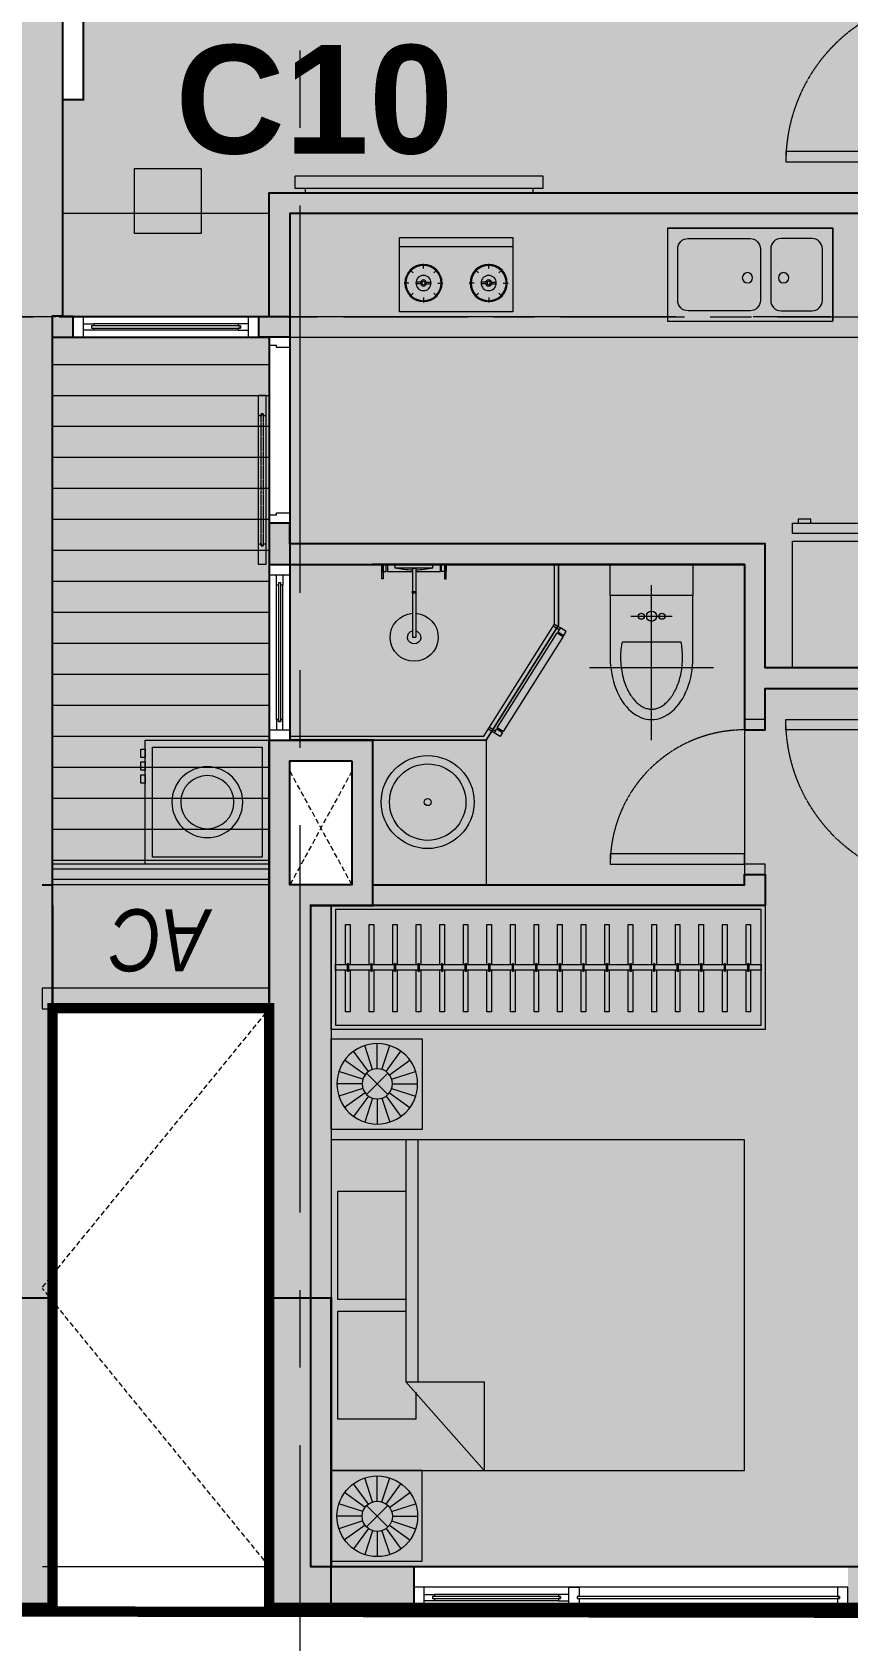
# Model space of a CAD drawing. Header units: millimetres. Extents: x -100356 to 314685, y 446 to 1273965.
# Drawn here: x 49993 to 53941, y 792009 to 799795 of the extents above; entities that cross this region are included whole.
import ezdxf
from ezdxf.enums import TextEntityAlignment as Align

# ---------------------------------------------------------------- set-up
doc = ezdxf.new("R2010")
doc.units = ezdxf.units.MM
for name, pattern in [('A1 - dp$0$DASHED2', [0.375, 0.25, -0.125]), ('A1 - dp$0$HIDDEN', [0.375, 0.25, -0.125]), ('CENTER', [2, 1.25, -0.25, 0.25, -0.25]), ('Dash', [6, 3, -3]), ('DASHED2', [0.375, 0.25, -0.125]), ('gf$0$CENTER2', [28.575, 19.05, -3.175, 3.175, -3.175]), ('gf$0$Kume - Grid Line', [10.5, 6, -1.25, 2, -1.25])]:
    doc.linetypes.add(name, pattern=pattern)
for name, color, linetype, lineweight in [('20180330-Ascent Plaza-TP-Ban ve so bo$0$KÍNH', 150, 'Continuous', 9), ('@ color hatch', 7, 'Continuous', 13), ('A.Concrete', 7, 'Continuous', 25), ('A.Wall', 2, 'Continuous', 25), ('A1 - dp$0$A.Door', 4, 'Continuous', 13), ('A1 - dp$0$A.HACH 250', 250, 'Continuous', 5), ('A1 - dp$0$A.Thin', 8, 'Continuous', 13), ('A1 - dp$0$CUA', 5, 'Continuous', 9), ('A1 - dp$0$FURNITURE', 8, 'Continuous', 5), ('A1 - dp$0$TUONG 2', 2, 'Continuous', 25), ('A3 - dp$0$TUONG 2', 2, 'Continuous', 25), ('gf$0$A.Axis', 251, 'gf$0$CENTER2', 13), ('GJ', 1, 'Continuous', 13), ('Hatch-wall', 251, 'Continuous', 5), ('KÍNH', 150, 'Continuous', 9), ('LC.HA', 250, 'Continuous', 9), ('LGI', 250, 'CENTER', 9), ('luoicot', 30, 'Continuous', 13), ('setback', 1, 'Continuous', 13), ('Text 35', 250, 'Continuous', 15)]:
    doc.layers.add(name, color=color, linetype=linetype, lineweight=lineweight)
doc.layers.add('STR', color=7, linetype='Continuous')
doc.styles.add('ARIAL', font='Font - TrueType - Arial Bold.ttf')
doc.styles.add('arial_eng', font='ARIALNI.TTF')

# ---------------------------------------------------------------- blocks, each defined once
blk = doc.blocks.new('3B2')
at = {"layer": 'Hatch-wall', "ltscale": 0.5}
h = blk.add_hatch(color=256, dxfattribs=at)
h.dxf.hatch_style = 1
h.paths.add_polyline_path([(1100.1, -102), (1100.1, -302), (-3799.9, -302), (-3799.9, 200), (-3599.9, 200), (-3599.9, -102)])
h.paths.add_polyline_path([(2300.1, 6647.8), (2400.1, 6647.9), (2400.1, 6547.9), (3900.1, 6547.9), (3900.1, 6647.9), (4000.1, 6647.9), (4000.1, 6397.9), (3900.1, 6397.9), (3900.1, 6447.9), (1900.1, 6447.9), (1900.1, 4847.9), (3200.1, 4847.9), (3200.1, 4447.9), (3900.1, 4447.9), (3900.1, 5647.9), (4000.1, 5647.9), (4000.1, 4347.9), (3100.1, 4347.9), (3100.1, 4747.9), (1100.1, 4747.9), (1100.1, 4347.9), (200.1, 4347.9), (200.1, 1497.9), (-3599.9, 1497.9), (-3599.9, 1500), (-3799.9, 1500), (-3799.9, 1647.9), (0.1, 1647.9), (0.1, 5047.9), (50.1, 5047.9), (50.9, 11298), (950.1, 11297.9), (950.1, 11097.9), (200.1, 11097.9), (200.1, 7697.9), (2400.1, 7697.9), (2400.1, 7397.9), (2300.1, 7397.9), (2300.1, 7597.9), (200.1, 7597.9), (200.1, 4847.9), (1000.1, 4847.9), (1800.1, 4847.9), (1800.1, 6547.9), (2200.1, 6547.9), (2300.1, 6547.9), (2300.1, 6547.8), (2300.1, 6547.8)])
h.paths.add_polyline_path([(200.1, 4747.9), (1000.1, 4747.9), (1000.1, 4447.9), (200.1, 4447.9)], flags=16)
h.paths.add_polyline_path([(3900.1, 11097.9), (3050.1, 11097.9), (3050.1, 11297.9), (4600.1, 11297.9), (4600.1, 11097.9), (4000.1, 11097.9), (4000.1, 8147.9), (4100.1, 8147.9), (4100.1, 8047.9), (4000.1, 8047.9), (4000.1, 7547.9), (3900.1, 7547.9)])
h.paths.add_polyline_path([(8800.5, 8047.9), (5200.1, 8047.9), (5200.1, 7997.9), (5100.1, 7997.9), (5100.1, 8047.9), (5000.1, 8047.9), (5000.1, 8147.9), (8800.5, 8147.9), (8800.5, 8572.9), (9000.5, 8572.9), (9000.5, 7686.9), (8800.5, 7686.9)])
h.paths.add_polyline_path([(9000.5, 5147.9), (9000.5, 5586.9), (8800.5, 5586.9), (8800.5, 5147.9), (7501.1, 5147.9), (7501.1, 5047.9), (5200.1, 5047.9), (5200.1, 7097.9), (5100.1, 7097.9), (5100.1, 4947.9), (7900.5, 4947.9), (7900.5, 4250), (8100.5, 4250), (8100.5, 4947.9), (9000.5, 4947.9)])
h.paths.add_polyline_path([(7900.5, 3450), (8100.5, 3450), (8100.5, 2450), (7900.5, 2450)])
h.paths.add_polyline_path([(3100.1, -102), (7900.5, -102), (7900.5, 250), (8100.5, 250), (8100.5, -102), (9000.5, -102), (9000.5, -302), (3100.1, -302)])
h.paths.add_polyline_path([(8800.5, 11097.9), (5700.1, 11097.9), (5700.1, 11297.9), (9000.5, 11297.9), (9000.5, 11097.9), (9000.5, 10672.9), (8800.5, 10672.9)])
at = {"layer": 'A1 - dp$0$TUONG 2', "ltscale": 0.5}
blk.add_lwpolyline([(0.1, 1647.9), (0.1, 5047.9), (50.1, 5047.9), (50.9, 11298), (950.1, 11297.9)], dxfattribs=at)
at = {"layer": 'A3 - dp$0$TUONG 2', "ltscale": 0.5}
blk.add_lwpolyline([(200.1, 11097.9), (950.1, 11097.9), (950.1, 11297.9), (49.8, 11298)], dxfattribs=at)
at = {"layer": 'A1 - dp$0$FURNITURE', "style": 'arial_eng'}
blk.add_attdef('AC', text='', height=300, rotation=270, dxfattribs=at).set_placement((8377.7, 2954.8, 0), align=Align.MIDDLE)
blk = doc.blocks.new('*U44')
at = {"layer": 'A1 - dp$0$FURNITURE'}
for p, q in [((0, 100), (1050, 100)), ((0, 75), (1050, 75)), ((0, 25), (1050, 25)), ((0, 0), (1050, 0))]:
    blk.add_line(p, q, dxfattribs=at)
blk = doc.blocks.new('A1 - dp$0$cua so 1')
at = {"layer": 'A1 - dp$0$A.Door', "ltscale": 0.5}
for p, q in [((1400, 65), (2000, 65)), ((1400, 35), (2000, 35))]:
    blk.add_line(p, q, dxfattribs=at)
for points in [[(0, 0), (2100, 0), (2100, 100), (0, 100)], [(2050, 100), (2050, 0), (2100, 0), (2100, 100)]]:
    blk.add_lwpolyline(points, close=True, dxfattribs=at)
for points in [[(50, 55), (50, 100), (0, 100), (0, 0), (50, 0), (50, 45), (40, 45), (40, 55), (50, 55)], [(1300, 55), (1300, 100), (1350, 100), (1350, 0), (1300, 0), (1300, 45), (1310, 45), (1310, 55), (1300, 55)], [(1400, 55), (1400, 65), (1350, 65), (1350, 35), (1400, 35), (1400, 45), (1390, 45), (1390, 55), (1400, 55)], [(2000, 55), (2000, 65), (2050, 65), (2050, 35), (2000, 35), (2000, 45), (2010, 45), (2010, 55), (2000, 55)]]:
    blk.add_lwpolyline(points, dxfattribs=at)
at = {"layer": 'A1 - dp$0$A.HACH 250', "ltscale": 0.5}
for points in [[(40, 45), (1310, 45), (1310, 55), (40, 55)], [(1390, 45), (2010, 45), (2010, 55), (1390, 55)]]:
    blk.add_lwpolyline(points, close=True, dxfattribs=at)
blk = doc.blocks.new('*U238')
at = {"layer": 'A1 - dp$0$A.Door', "ltscale": 0.5}
for p, q in [((801, 100), (50, 100)), ((851, 0), (851, 100)), ((50, 0), (801, 0)), ((100, 65), (751, 65)), ((100, 35), (751, 35))]:
    blk.add_line(p, q, dxfattribs=at)
for points in [[(50, 100), (50, 0), (0, 0), (0, 100)], [(801, 100), (801, 0), (851, 0), (851, 100)]]:
    blk.add_lwpolyline(points, close=True, dxfattribs=at)
for points in [[(100, 55), (100, 65), (50, 65), (50, 35), (100, 35), (100, 45), (90, 45), (90, 55), (100, 55)], [(751, 55), (751, 65), (801, 65), (801, 35), (751, 35), (751, 45), (761, 45), (761, 55), (751, 55)]]:
    blk.add_lwpolyline(points, dxfattribs=at)
at = {"layer": 'A1 - dp$0$A.HACH 250', "ltscale": 0.5}
blk.add_lwpolyline([(90, 45), (761, 45), (761, 55), (90, 55)], close=True, dxfattribs=at)
blk = doc.blocks.new('*U240')
for points in [[(0, 600), (0, 0), (2100, 0), (2100, 600)], [(2080, 580), (2080, 20), (20, 20), (20, 580)]]:
    blk.add_lwpolyline(points, close=True)
at = {"ltscale": 6}
for points in [[(91.1, 313.1), (91.1, 515.2), (69.1, 515.2), (69.1, 313.1)], [(205.1, 313.1), (205.1, 515.2), (183.1, 515.2), (183.1, 313.1)], [(319.1, 313.1), (319.1, 515.2), (297.1, 515.2), (297.1, 313.1)], [(433.1, 313.1), (433.1, 515.2), (411.1, 515.2), (411.1, 313.1)], [(547.1, 313.1), (547.1, 515.2), (525.1, 515.2), (525.1, 313.1)], [(661.1, 313.1), (661.1, 515.2), (639.1, 515.2), (639.1, 313.1)], [(775.1, 313.1), (775.1, 515.2), (753.1, 515.2), (753.1, 313.1)], [(889.1, 313.1), (889.1, 515.2), (867.1, 515.2), (867.1, 313.1)], [(1003.1, 313.1), (1003.1, 515.2), (981.1, 515.2), (981.1, 313.1)], [(1117.1, 313.1), (1117.1, 515.2), (1095.1, 515.2), (1095.1, 313.1)], [(1231.1, 313.1), (1231.1, 515.2), (1209.1, 515.2), (1209.1, 313.1)], [(1345.1, 313.1), (1345.1, 515.2), (1323.1, 515.2), (1323.1, 313.1)], [(1459.1, 313.1), (1459.1, 515.2), (1437.1, 515.2), (1437.1, 313.1)], [(1573.1, 313.1), (1573.1, 515.2), (1551.1, 515.2), (1551.1, 313.1)], [(1687.1, 313.1), (1687.1, 515.2), (1665.1, 515.2), (1665.1, 313.1)], [(1801.1, 313.1), (1801.1, 515.2), (1779.1, 515.2), (1779.1, 313.1)], [(1915.1, 313.1), (1915.1, 515.2), (1893.1, 515.2), (1893.1, 313.1)], [(2029.1, 313.1), (2029.1, 515.2), (2007.1, 515.2), (2007.1, 313.1)], [(69.1, 286.7), (69.1, 92.1), (91.1, 92.1), (91.1, 286.7)], [(183.1, 286.7), (183.1, 92.1), (205.1, 92.1), (205.1, 286.7)], [(297.1, 286.7), (297.1, 92.1), (319.1, 92.1), (319.1, 286.7)], [(411.1, 286.7), (411.1, 92.1), (433.1, 92.1), (433.1, 286.7)], [(525.1, 286.7), (525.1, 92.1), (547.1, 92.1), (547.1, 286.7)], [(639.1, 286.7), (639.1, 92.1), (661.1, 92.1), (661.1, 286.7)], [(753.1, 286.7), (753.1, 92.1), (775.1, 92.1), (775.1, 286.7)], [(867.1, 286.7), (867.1, 92.1), (889.1, 92.1), (889.1, 286.7)], [(981.1, 286.7), (981.1, 92.1), (1003.1, 92.1), (1003.1, 286.7)], [(1095.1, 286.7), (1095.1, 92.1), (1117.1, 92.1), (1117.1, 286.7)], [(1209.1, 286.7), (1209.1, 92.1), (1231.1, 92.1), (1231.1, 286.7)], [(1323.1, 286.7), (1323.1, 92.1), (1345.1, 92.1), (1345.1, 286.7)], [(1437.1, 286.7), (1437.1, 92.1), (1459.1, 92.1), (1459.1, 286.7)], [(1551.1, 286.7), (1551.1, 92.1), (1573.1, 92.1), (1573.1, 286.7)], [(1665.1, 286.7), (1665.1, 92.1), (1687.1, 92.1), (1687.1, 286.7)], [(1779.1, 286.7), (1779.1, 92.1), (1801.1, 92.1), (1801.1, 286.7)], [(1893.1, 286.7), (1893.1, 92.1), (1915.1, 92.1), (1915.1, 286.7)], [(2007.1, 286.7), (2007.1, 92.1), (2029.1, 92.1), (2029.1, 286.7)]]:
    blk.add_lwpolyline(points, dxfattribs=at)
for points in [[(2080, 286.7), (2080, 313.1), (20, 313.1), (20, 286.7)], [(82.7, 319.2), (78.3, 319.2), (78.3, 280.4), (82.7, 280.4)], [(196.7, 319.2), (192.3, 319.2), (192.3, 280.4), (196.7, 280.4)], [(310.7, 319.2), (306.3, 319.2), (306.3, 280.4), (310.7, 280.4)], [(424.7, 319.2), (420.3, 319.2), (420.3, 280.4), (424.7, 280.4)], [(538.7, 319.2), (534.3, 319.2), (534.3, 280.4), (538.7, 280.4)], [(652.7, 319.2), (648.3, 319.2), (648.3, 280.4), (652.7, 280.4)], [(766.7, 319.2), (762.3, 319.2), (762.3, 280.4), (766.7, 280.4)], [(880.7, 319.2), (876.3, 319.2), (876.3, 280.4), (880.7, 280.4)], [(994.7, 319.2), (990.3, 319.2), (990.3, 280.4), (994.7, 280.4)], [(1108.7, 319.2), (1104.3, 319.2), (1104.3, 280.4), (1108.7, 280.4)], [(1222.7, 319.2), (1218.3, 319.2), (1218.3, 280.4), (1222.7, 280.4)], [(1336.7, 319.2), (1332.3, 319.2), (1332.3, 280.4), (1336.7, 280.4)], [(1450.7, 319.2), (1446.3, 319.2), (1446.3, 280.4), (1450.7, 280.4)], [(1564.7, 319.2), (1560.3, 319.2), (1560.3, 280.4), (1564.7, 280.4)], [(1678.7, 319.2), (1674.3, 319.2), (1674.3, 280.4), (1678.7, 280.4)], [(1792.7, 319.2), (1788.3, 319.2), (1788.3, 280.4), (1792.7, 280.4)], [(1906.7, 319.2), (1902.3, 319.2), (1902.3, 280.4), (1906.7, 280.4)], [(2020.7, 319.2), (2016.3, 319.2), (2016.3, 280.4), (2020.7, 280.4)]]:
    blk.add_lwpolyline(points, close=True, dxfattribs=at)
blk = doc.blocks.new('A1 - dp$0$Bed 1600')
at = {"linetype": 'Continuous'}
for p, q in [((2, -80), (2, 0)), ((2, 0), (66, 0)), ((66, 0), (66, -80)), ((12, -1.2), (32.8, -1.2)), ((12, -14.4), (12, -1.2)), ((32.8, -1.2), (32.8, -14.4)), ((35.2, -1.2), (56, -1.2)), ((35.2, -14.4), (35.2, -1.2)), ((56, -1.2), (56, -16.4)), ((2, -14.4), (48.8, -14.4)), ((66, -29.6), (48.8, -14.4)), ((48.8, -14.4), (48.8, -29.6)), ((48.8, -16.8), (2, -16.8)), ((56, -16.4), (50.8, -16.4)), ((48.8, -29.6), (66, -29.6)), ((66, -80), (2, -80))]:
    blk.add_line(p, q, dxfattribs=at)
blk = doc.blocks.new('A1 - dp$0$tab')
for p, q in [((439, 0), (0, 0)), ((0, 0), (0, -439)), ((439, -439), (439, 0)), ((174.4, -163.3), (102.7, -64.6)), ((194.8, -152.9), (157.1, -36.9)), ((217.4, -149.3), (217.4, -27.3)), ((240, -152.9), (277.7, -36.9)), ((260.4, -163.3), (332.1, -64.6)), ((158.2, -179.5), (59.5, -107.8)), ((276.6, -179.5), (375.2, -107.8)), ((144.2, -222.5), (22.2, -222.5)), ((147.8, -199.9), (31.8, -162.2)), ((165.6, -170.7), (269.1, -274.2)), ((269.1, -170.7), (165.6, -274.2)), ((287, -199.9), (402.9, -162.2)), ((290.5, -222.5), (412.5, -222.5)), ((147.8, -245.1), (31.8, -282.8)), ((158.2, -265.5), (59.5, -337.2)), ((174.4, -281.7), (102.7, -380.3)), ((194.8, -292.1), (157.1, -408)), ((217.4, -295.6), (217.4, -417.6)), ((217.4, -295.6), (217.4, -417.6)), ((240, -292.1), (277.7, -408)), ((260.4, -281.7), (332.1, -380.3)), ((276.6, -265.5), (375.2, -337.2)), ((287, -245.1), (402.9, -282.8)), ((0, -439), (439, -439))]:
    blk.add_line(p, q)
for radius in [195.1, 73.2]:
    blk.add_circle((217.4, -222.5), radius)
blk = doc.blocks.new('A1 - dp$0$A$C4168242D')
for points in [[(300, 750), (300, 0)], [(0, 400), (600, 400)], [(100, 350), (100, 50), (500, 50), (500, 350)], [(157.1, 275.5), (442.9, 275.5)], [(400, 150), (200, 150)]]:
    blk.add_lwpolyline(points)
for centre, radius in [((250, 150), 15), ((300, 150), 25), ((350, 150), 15)]:
    blk.add_circle(centre, radius)
blk.add_ellipse((300, 350), major_axis=(0, 300), ratio=0.666667, start_param=4.712389, end_param=7.853982)
blk.add_open_spline([(442.9, 275.5), (444.5, 283.4), (445.7, 291.4), (448.6, 313.5), (449.6, 327.6), (450.2, 356.1), (449.7, 370.4), (447.3, 398.6), (445.3, 412.5), (439.9, 439.6), (436.5, 452.7), (428.4, 477.8), (423.8, 489.7), (413.4, 512), (407.6, 522.4), (396.4, 539.6), (391.1, 546.8), (380.1, 559.9), (374.4, 565.7), (362.9, 575.9), (357.1, 580.3), (345.5, 587.6), (339.8, 590.6), (328.3, 595.4), (322.7, 597.1), (311.5, 599.4), (306, 600), (294.9, 600), (289.4, 599.5), (278.2, 597.3), (272.6, 595.7), (261.1, 591.1), (255.4, 588.1), (243.8, 580.9), (238, 576.6), (226.5, 566.5), (220.8, 560.8), (209.7, 547.9), (204.4, 540.8), (194.2, 525.3), (189.3, 516.9), (180.4, 498.9), (176.2, 489.4), (168.7, 469.5), (165.4, 459), (159.7, 437.4), (157.3, 426.3), (153.4, 403.6), (152, 392), (150.3, 368.5), (149.9, 356.7), (150.2, 333.1), (150.9, 321.3), (153.2, 298.1), (154.9, 286.7), (157.1, 275.5)], degree=3, knots=[4.428595, 4.428595, 4.428595, 4.428595, 4.521718, 4.521718, 4.681946, 4.681946, 4.842175, 4.842175, 5.002403, 5.002403, 5.162632, 5.162632, 5.32286, 5.32286, 5.483089, 5.483089, 5.615862, 5.615862, 5.748636, 5.748636, 5.88141, 5.88141, 6.014184, 6.014184, 6.146958, 6.146958, 6.279732, 6.279732, 6.412506, 6.412506, 6.545279, 6.545279, 6.678053, 6.678053, 6.810827, 6.810827, 6.943601, 6.943601, 7.076375, 7.076375, 7.209149, 7.209149, 7.341922, 7.341922, 7.474696, 7.474696, 7.60747, 7.60747, 7.740244, 7.740244, 7.873018, 7.873018, 8.005792, 8.005792, 8.137776, 8.137776, 8.137776, 8.137776])
blk = doc.blocks.new('A1 - dp$0$A$C722D3D91')
at = {"ltscale": 0.07}
for radius in [225, 185, 17]:
    blk.add_circle((0, 0), radius, dxfattribs=at)
blk = doc.blocks.new('A1 - dp$0$A$C588A0D6B')
for p, q in [((-122, -38), (123, -38)), ((-122, -59), (-122, -38)), ((123, -59), (-122, -59)), ((-11, -64), (-11, -211)), ((9, -65), (9, -211)), ((123, -38), (123, -59)), ((9, -211), (-11, -211)), ((9, -220), (-11, -220)), ((-11, -220), (-11, -507)), ((9, -220), (9, -507)), ((9, -507), (-11, -507))]:
    blk.add_line(p, q)
for points in [[(-178, -37), (-208, -37), (-208, -82), (-178, -82)], [(-208, -37), (-197, -37), (-197, -129), (-208, -129)], [(179, -37), (208, -37), (208, -82), (179, -82)], [(208, -37), (198, -37), (198, -129), (208, -129)]]:
    blk.add_lwpolyline(points, close=True)
blk.add_lwpolyline([(-11, -82), (-171, -82), (-171, -38), (172, -38), (172, -82), (9, -82)])
for centre, radius, start, end in [((0, 431), 505, 255.9943, 268.6524), ((0, 0), 65.5, 243.6552, 296.3448), ((0, 431), 505, 271.0236, 284.0057), ((-8, -215), 5.39, 127.2582, 232.7418), ((6, -215), 5.39, 307.2582, 52.7418), ((-1, -507), 155, 93.8501, 86.1499), ((-1, -507), 43, 104.0595, 75.9405)]:
    blk.add_arc(centre, radius, start, end)
blk = doc.blocks.new('A1 - dp$0$A$C487079A1')
for points in [[(33.8, 588.9), (33.8, 600.1), (0, 600.1), (0, 588.9)], [(67.6, 577.7), (67.6, 600.1), (33.8, 600.1), (33.8, 577.7)], [(33.8, 0), (33.8, 11.2), (0, 11.2), (0, 0)], [(67.6, 22.3), (67.6, 0), (33.8, 0), (33.8, 22.3)]]:
    blk.add_lwpolyline(points, close=True)
blk.add_lwpolyline([(33.7, 147.1), (33.7, 27.4), (67, 27.4), (67, 572.7), (33.7, 572.7), (33.7, 147.1)])
blk = doc.blocks.new('*U204')
for points in [[(-700, 100), (-750, 100), (-750, 0), (-700, 0)], [(0, 100), (-50, 100), (-50, 0), (0, 0)], [(-50, 0), (-100, 0), (-100, -650), (-50, -650)]]:
    blk.add_lwpolyline(points, close=True)
at = {"linetype": 'A1 - dp$0$HIDDEN'}
blk.add_arc((-50, 0), 650, 180, 270, dxfattribs=at)
blk = doc.blocks.new('*U205')
for points in [[(-850, 100), (-900, 100), (-900, 0), (-850, 0)], [(0, 100), (-50, 100), (-50, 0), (0, 0)], [(-50, 0), (-100, 0), (-100, -800), (-50, -800)]]:
    blk.add_lwpolyline(points, close=True)
at = {"linetype": 'A1 - dp$0$HIDDEN'}
blk.add_arc((-50, 0), 800, 180, 270, dxfattribs=at)
blk = doc.blocks.new('A1 - dp$0$mb-tulanh700x735')
for p, q in [((279.3, 700), (279.3, 720.2)), ((279.3, 720.2), (339.9, 720.2)), ((339.9, 720.2), (339.9, 700)), ((368.4, 700), (-368.4, 700)), ((-368.4, 700), (-368.4, 650.9)), ((-368.4, 650.9), (368.4, 650.9)), ((339.9, 700), (279.3, 700)), ((368.4, 650.9), (368.4, 700)), ((368.4, 614), (-368.4, 614)), ((-368.4, 614), (-368.4, 0)), ((368.4, 0), (368.4, 614)), ((-368.4, 0), (368.4, 0))]:
    blk.add_line(p, q)
blk = doc.blocks.new('A1 - dp$0$bep')
at = {"layer": 'A1 - dp$0$FURNITURE'}
for p, q in [((0, 358.3), (0, 0)), ((549, 358.3), (0, 358.3)), ((116.8, 289.8), (116.8, 313.2)), ((432.3, 289.8), (432.3, 313.2)), ((549, 0), (549, 358.3)), ((67.2, 269.2), (50.6, 285.8)), ((166.4, 269.2), (183, 285.8)), ((382.6, 269.2), (366.1, 285.8)), ((481.9, 269.2), (498.4, 285.8)), ((46.6, 219.6), (23.2, 219.6)), ((67.2, 170), (50.6, 153.4)), ((102.7, 223.6), (80.1, 223.6)), ((102.7, 215.5), (80.1, 215.5)), ((130.9, 223.6), (153.5, 223.6)), ((130.9, 215.5), (153.5, 215.5)), ((166.4, 170), (183, 153.4)), ((187, 219.6), (210.4, 219.6)), ((362.1, 219.6), (338.6, 219.6)), ((382.6, 170), (366.1, 153.4)), ((418.1, 223.6), (395.6, 223.6)), ((418.1, 215.5), (395.6, 215.5)), ((446.4, 223.6), (468.9, 223.6)), ((446.4, 215.5), (468.9, 215.5)), ((481.9, 170), (498.4, 153.4)), ((502.4, 219.6), (525.9, 219.6)), ((116.8, 149.4), (116.8, 126)), ((432.3, 149.4), (432.3, 126)), ((549, 45), (0, 45)), ((0, 0), (549, 0))]:
    blk.add_line(p, q, dxfattribs=at)
for centre, radius in [((116.8, 219.6), 90), ((116.8, 219.6), 85.5), ((116.8, 219.6), 36.9), ((116.8, 219.6), 14.7), ((432.3, 219.6), 90), ((432.3, 219.6), 85.5), ((432.3, 219.6), 36.9), ((432.3, 219.6), 14.7), ((116.8, 219.6), 8.24), ((432.3, 219.6), 8.24)]:
    blk.add_circle(centre, radius, dxfattribs=at)
blk = doc.blocks.new('A1 - dp$0$crua 450x830')
at = {"layer": 'A1 - dp$0$FURNITURE'}
blk.add_lwpolyline([(400, 10), (-400, 10), (-400, 460), (400, 460)], close=True, dxfattribs=at)
blk.add_lwpolyline([(-400, 10), (400, 10), (400, 460)], dxfattribs=at)
for points in [[(-300, 60), (0, 60, 0.414214), (50, 110), (50, 360, 0.414214), (0, 410), (-300, 410, 0.414214), (-350, 360), (-350, 110, 0.414214)], [(100, 110), (100, 360, -0.414214), (150, 410), (300, 410, -0.414214), (350, 360), (350, 110, -0.414214), (300, 60), (150, 60, -0.414214)]]:
    blk.add_lwpolyline(points, format="xyb", close=True, dxfattribs=at)
for centre in [(-12.5, 250), (162.5, 250)]:
    blk.add_circle(centre, 25, dxfattribs=at)
blk = doc.blocks.new('*U42')
at = {"layer": 'A1 - dp$0$A.Door'}
for p, q in [((117.5, 379.6), (117.5, 999.6)), ((152.5, 999.6), (152.5, 379.6)), ((100, 40), (100, 860))]:
    blk.add_line(p, q, dxfattribs=at)
for points in [[(152.5, 1099.6), (152.5, 999.6), (140, 999.6), (140, 1009.6), (130, 1009.6), (130, 999.6), (117.5, 999.6), (117.5, 1099.6)], [(100, 900), (100, 860), (65, 860), (65, 850), (0, 850), (0, 900)], [(130, 379.6), (130, 369.6), (140, 369.6), (140, 379.6), (152.5, 379.6), (152.5, 279.6), (117.5, 279.6), (117.5, 379.6)], [(65, 50), (65, 40), (100, 40), (100, 0), (0, 0), (0, 50)]]:
    blk.add_lwpolyline(points, close=True, dxfattribs=at)
at = {"layer": 'A1 - dp$0$A.HACH 250', "linetype": 'A1 - dp$0$DASHED2'}
blk.add_lwpolyline([(130, 1009.6), (140, 1009.6), (140, 369.6), (130, 369.6)], close=True, dxfattribs=at)
blk = doc.blocks.new('*U39')
at = {"layer": 'A1 - dp$0$A.Door', "ltscale": 0.5}
for p, q in [((850, 100), (50, 100)), ((900, 0), (900, 100)), ((50, 0), (850, 0)), ((100, 65), (800, 65)), ((100, 35), (800, 35))]:
    blk.add_line(p, q, dxfattribs=at)
for points in [[(50, 100), (50, 0), (0, 0), (0, 100)], [(850, 100), (850, 0), (900, 0), (900, 100)]]:
    blk.add_lwpolyline(points, close=True, dxfattribs=at)
for points in [[(100, 55), (100, 65), (50, 65), (50, 35), (100, 35), (100, 45), (90, 45), (90, 55), (100, 55)], [(800, 55), (800, 65), (850, 65), (850, 35), (800, 35), (800, 45), (810, 45), (810, 55), (800, 55)]]:
    blk.add_lwpolyline(points, dxfattribs=at)
at = {"layer": 'A1 - dp$0$A.HACH 250', "ltscale": 0.5}
blk.add_lwpolyline([(90, 45), (810, 45), (810, 55), (90, 55)], close=True, dxfattribs=at)
blk = doc.blocks.new('A1 - dp$0$A$C6FE626A3')
for p, q in [((-90, 605.7), (-150, 605.7)), ((-150, -594.3), (-150, 605.7)), ((-90, -594.3), (-90, 605.7)), ((-90, 556.6), (-70, 556.6)), ((-70, -544.9), (-70, 556.6)), ((-90, -544.9), (-70, -544.9)), ((-90, -594.3), (-150, -594.3))]:
    blk.add_line(p, q)
blk = doc.blocks.new('A1 - dp$0$MBMAYGIAT')
at = {"layer": 'A1 - dp$0$FURNITURE', "linetype": 'ByBlock'}
for points in [[(0, -350), (700, -350), (700, 350), (0, 350)], [(40, -310), (660, -310), (660, 310), (40, 310)], [(700, 252.6), (725.9, 252.6), (725.9, 300.1), (700, 300.1)], [(700, 180.1), (725.9, 180.1), (725.9, 227.6), (700, 227.6)], [(700, 107.5), (725.9, 107.5), (725.9, 155), (700, 155)]]:
    blk.add_lwpolyline(points, close=True, dxfattribs=at)
for radius in [200, 150]:
    blk.add_circle((350, 0), radius, dxfattribs=at)
blk = doc.blocks.new('2B1')
at = {"layer": '@ color hatch'}
h = blk.add_hatch(color=151, dxfattribs=at)
h.dxf.hatch_style = 1
h.paths.add_polyline_path([(150, 8700), (3100, 8700), (3100, 9800), (150, 9800)])
h.paths.add_polyline_path([(3300, 9600), (3300, 8500), (150, 8500), (150, 8300), (100, 8300), (99.9, 2500.1), (200.1, 2500.1), (200.1, 1050), (600, 1050), (600, 150), (7500.1, 150), (7500.1, 2500), (7600, 2500), (7600, 3550), (6500, 3550), (6500, 5600), (6100, 5600), (6100, 6400), (6400, 6400), (6399.8, 9600.1), (6299.8, 9600.1), (6300, 9600)])
h.paths.add_polyline_path([(7650, 3650), (6600, 3650), (6600, 6900.1), (7650, 6900.1)])
at = {"layer": 'A1 - dp$0$A.HACH 250'}
h = blk.add_hatch(dxfattribs=at)
h.set_pattern_fill('_USER', color=256, scale=150, angle=180, pattern_type=0)
h.set_pattern_definition([(180, (-54170.26, -222487.5), (-6e-14, -150), [])])
h.paths.add_polyline_path([(6600, 3749.5), (7650, 3749.9), (7650, 6225.2), (6600, 6224.8)])
at = {"layer": 'Hatch-wall', "ltscale": 0.5}
h = blk.add_hatch(color=256, dxfattribs=at)
h.dxf.hatch_style = 1
h.paths.add_polyline_path([(3300, 9600), (3800, 9600), (3800, 9800), (3300, 9800), (3100, 9800), (3100, 8700), (2750, 8700), (2750, 8500), (3200, 8500), (3200, 6350), (3300, 6350), (3300, 8700), (3300, 8900)])
h.paths.add_polyline_path([(6400, 9800), (6600, 9800), (6600, 6300), (6600, 5600), (6100, 5600), (6100, 5700), (6100, 5700), (6100, 5700), (6100, 6300), (4300, 6300), (4300, 6250), (4200, 6250), (4200, 6400), (6400, 6400), (6400, 6399.7), (6400, 9600), (5900, 9600), (5900, 9800)])
h.paths.add_polyline_path([(6200, 5700), (6200, 6300), (6500, 6300), (6500, 5700)], flags=16)
h = blk.add_hatch(color=256, dxfattribs=at)
h.dxf.hatch_style = 1
h.paths.add_polyline_path([(7600, 150), (3600, 150), (3600, 1750), (3600, 1850), (3300, 1850), (3300, 1950), (3200, 1950), (3200, 1850), (3200, 1750), (3500, 1750), (3500, 150), (3150, 150), (3150, 0), (7700, 0), (7700, 6300), (7650, 6300), (7650, 3650), (7600, 3650), (7550, 3650), (7550, 3550), (7600, 3550)])
h = blk.add_hatch(color=256, dxfattribs=at)
h.dxf.hatch_style = 1
h.paths.add_polyline_path([(3300, 2950), (3300, 2850), (3200, 2850), (3200, 3650), (3300, 3650), (3300, 3050), (6500, 3050), (6500, 3650), (6600, 3650), (6650, 3650), (6650, 3550), (6600, 3550), (6600, 3050), (6600, 2950)])
h.paths.add_polyline_path([(4300, 4750), (4300, 5550), (4200, 5550), (4200, 5350), (3300, 5350), (3300, 5450), (3200, 5450), (3200, 5250), (3300, 5250), (4200, 5250), (4200, 4750), (4200, 4650), (6500, 4650), (6500, 4550), (6600, 4550), (6600, 4750)])
at = {"layer": '@ color hatch', "color": 7, "linetype": 'Dash', "ltscale": 10, "const_width": 10}
blk.add_lwpolyline([(3300, 9600), (3300, 8500), (150, 8500), (150, 8300), (100, 8300), (100, 2500.1), (200.1, 2500.1), (200.1, 1050), (600, 1050), (600, 150), (7500.1, 150), (7500.1, 2500), (7600, 2500), (7600, 3550), (6500, 3550), (6500, 5600), (6100, 5600), (6100, 6400), (6400, 6400), (6400, 8300.1), (6300, 8300.1), (6300, 9600)], close=True, dxfattribs=at)
at = {"layer": '@ color hatch', "color": 7, "linetype": 'Dash', "ltscale": 10, "const_width": 10, "elevation": 0}
blk.add_lwpolyline([(7650, 3650), (6600, 3650), (6600, 6900.1), (7650, 6900.1)], close=True, dxfattribs=at)
at = {"layer": 'A1 - dp$0$A.HACH 250', "linetype": 'A1 - dp$0$DASHED2', "ltscale": 100}
for p, q in [((6200, 5750), (6500, 6300)), ((6200, 6300), (6500, 5750))]:
    blk.add_line(p, q, dxfattribs=at)
at = {"layer": 'A1 - dp$0$A.Thin', "linetype": 'A1 - dp$0$HIDDEN', "ltscale": 100}
for p, q in [((6600, 9600), (7697.8, 8253.2, 0)), ((7697.8, 8247.3), (6600, 6900))]:
    blk.add_line(p, q, dxfattribs=at)
at = {"layer": 'A1 - dp$0$CUA'}
for p, q in [((5900, 9600), (3800, 9600)), ((4300, 5550), (4300, 6200))]:
    blk.add_line(p, q, dxfattribs=at)
at = {"layer": 'A1 - dp$0$FURNITURE'}
blk.add_line((6600, 3050), (7600, 3050), dxfattribs=at)
blk.add_lwpolyline([(7697.8, 9600), (6600, 9600), (6600, 9800), (7697.8, 9800)], dxfattribs=at)
for points in [[(6300, 8300.1), (6400, 8300.1), (6400, 6400), (6300, 6400)], [(6600, 6800), (7700, 6800), (7700, 6900), (6600, 6900)], [(6100, 5600), (5550, 5600), (5550, 6300), (6100, 6300)], [(4950, 4900), (4950, 4750), (4550, 4750), (4550, 4900)], [(3300, 3650.3), (6500, 3650.3), (6500, 3050.3), (3300, 3050.3)], [(6929.3, 3147), (7252.7, 3147), (7252.7, 2833.2), (6929.3, 2833.2)]]:
    blk.add_lwpolyline(points, close=True, dxfattribs=at)
at = {"layer": 'A1 - dp$0$TUONG 2', "ltscale": 0.5}
for points in [[(6400, 9800), (6600, 9800), (6600, 6300), (6600, 5600), (6100, 5600), (6100, 5700), (6100, 5700), (6100, 5700), (6100, 6300), (4300, 6300), (4300, 6250), (4200, 6250), (4200, 6400), (6400, 6400), (6400, 6399.7), (6400, 9600), (5900, 9600), (5900, 9800)], [(3300, 2950), (3300, 2850), (3200, 2850), (3200, 3650), (3300, 3650), (3300, 3050), (6500, 3050), (6500, 3650), (6600, 3650), (6650, 3650), (6650, 3550), (6600, 3550), (6600, 3050), (6600, 2950)]]:
    blk.add_lwpolyline(points, close=True, dxfattribs=at)
for points in [[(7700, 6300), (7650, 6300), (7650, 3650), (7600, 3650), (7550, 3650), (7550, 3550), (7600, 3550), (7600, 150), (3600, 150), (3600, 1750), (3600, 1850), (3300, 1850), (3300, 1950), (3200, 1950), (3200, 1850), (3200, 1750), (3500, 1750), (3500, 150), (3150, 150), (3150, 0), (7700, 0)], [(6200, 5700), (6200, 6300), (6500, 6300), (6500, 5700), (6200, 5700)], [(4300, 4750), (4300, 5550), (4200, 5550), (4200, 5350), (3300, 5350), (3300, 5450), (3200, 5450), (3200, 5250), (4200, 5250), (4200, 5250), (4200, 5250), (4200, 4750), (4200, 4650), (6500, 4650), (6500, 4550), (6600, 4550), (6600, 4750), (6600, 4750), (4300, 4750), (6100, 4750)]]:
    blk.add_lwpolyline(points, dxfattribs=at)
at = {"layer": 'KÍNH'}
for points in [[(5550, 5600), (6500, 5600), (6500, 4750), (5200, 4750), (5200, 5043.8), (5550, 5600)], [(6500, 5600), (5550, 5600), (5200, 5043.8), (5200, 4750)], [(6500, 5580), (5561.5, 5580), (5220, 5038.4), (5220, 4750)]]:
    blk.add_lwpolyline(points, dxfattribs=at)
at = {"layer": 'A1 - dp$0$A.Door'}
blk.add_blockref('*U42', (6500, 3650), dxfattribs=at)
at = {"layer": 'A1 - dp$0$CUA', "xscale": -1.000000000000003, "rotation": 90}
blk.add_blockref('*U205', (3300, 5450), dxfattribs=at)
at = {"layer": 'A1 - dp$0$CUA', "rotation": 90}
for name, p in [('*U204', (4300, 6250)), ('*U205', (3300, 2850))]:
    blk.add_blockref(name, p, dxfattribs=at)
at = {"layer": 'A1 - dp$0$FURNITURE'}
for name, p, rotation in [('A1 - dp$0$tab', (6300, 9573.9), 270), ('A1 - dp$0$A$C722D3D91', (5833.4, 5899.7), 1.693966794735431e-05), ('A1 - dp$0$A$C4168242D', (4450, 4850), 1.693966789646544e-05)]:
    blk.add_blockref(name, p, dxfattribs=dict(at, rotation=rotation))
at = {"layer": 'A1 - dp$0$FURNITURE', "xscale": -24.99999062500355, "yscale": 24.99999062500355, "zscale": 24.99999062500355, "rotation": 270}
blk.add_blockref('A1 - dp$0$Bed 1600', (6300, 7484.9), dxfattribs=at)
at = {"layer": 'A1 - dp$0$FURNITURE', "xscale": -1, "rotation": 270}
for name, p in [('A1 - dp$0$tab', (6300, 7045.9)), ('A1 - dp$0$A$C6FE626A3', (5869.1, 3020))]:
    blk.add_blockref(name, p, dxfattribs=at)
at = {"layer": 'A1 - dp$0$FURNITURE', "xscale": -1}
for name, p in [('*U240', (6300, 6399.7)), ('A1 - dp$0$crua 450x830', (4273.5, 3111.8)), ('A1 - dp$0$bep', (5970.6, 3167.6))]:
    blk.add_blockref(name, p, dxfattribs=at)
at = {"layer": 'A1 - dp$0$FURNITURE', "extrusion": (-5.2756e-19, -5.65041e-18, -1), "xscale": 0.8571428571428522, "yscale": 0.8571428571428522, "zscale": -0.8571428571428521, "rotation": 179.9999830603336}
blk.add_blockref('A1 - dp$0$MBMAYGIAT', (-6600, 5900), dxfattribs=at)
at = {"layer": 'A1 - dp$0$FURNITURE', "extrusion": (2.97971e-18, -2.01948e-28, -1), "zscale": -1, "rotation": 180}
blk.add_blockref('A1 - dp$0$mb-tulanh700x735', (-3700, 5250), dxfattribs=at)
at = {"layer": 'A1 - dp$0$FURNITURE', "extrusion": (5.65041e-18, 5.27555e-19, -1), "xscale": 0.7499999999999962, "yscale": 0.7499999999999962, "zscale": -0.7499999999999963, "rotation": 180.0000696463277}
blk.add_blockref('A1 - dp$0$A$C588A0D6B', (-5899.7, 4721.6), dxfattribs=at)
at = {"layer": 'A1 - dp$0$TUONG 2'}
for name, p in [('A1 - dp$0$cua so 1', (3800, 9700)), ('*U44', (6600, 6200)), ('*U39', (6650, 3550))]:
    blk.add_blockref(name, p, dxfattribs=at)
at = {"layer": 'A1 - dp$0$TUONG 2', "rotation": 270}
blk.add_blockref('*U238', (6500, 5600), dxfattribs=at)
at = {"layer": 'KÍNH', "extrusion": (5.03698e-18, -3.17661e-18, -1), "zscale": -0.9999999999999996, "rotation": 32.23787543639293}
blk.add_blockref('A1 - dp$0$A$C487079A1', (-5220, 5038.4), dxfattribs=at)
at = {"layer": 'A1 - dp$0$FURNITURE', "style": 'arial_eng'}
blk.add_attdef('AC', text='', height=300, dxfattribs=at).set_placement((7131.1, 6568.6, 0), align=Align.MIDDLE)
blk = doc.blocks.new('SITE')
at = {"layer": 'GJ', "color": 2, "linetype": 'DASHED2', "ltscale": 200, "const_width": 50, "elevation": 0}
blk.add_lwpolyline([(-172, -62.9), (-42869, 0.2), (-42847.4, 878.6), (-42996.7, 6495.1), (-42929.5, 10453), (-42963.7, 14461.4)], dxfattribs=at)
blk = doc.blocks.new('X-GRID')
at = {"layer": 'LGI', "ltscale": 1500}
for p, q in [((-19050, 49486.8), (-19050, -7272.6)), ((5008.8, 42400), (-57318.6, 42400)), ((5008.8, 36150), (-57318.6, 36150))]:
    blk.add_line(p, q, dxfattribs=at)
blk = doc.blocks.new('A$C60262ED2')
at = {"layer": 'LC.HA'}
h = blk.add_hatch(color=256, dxfattribs=at)
h.dxf.hatch_style = 1
h.paths.add_polyline_path([(25258.8, 10584), (24908.8, 10584), (24908.8, 9084), (25258.8, 9084)])
h = blk.add_hatch(color=256, dxfattribs=at)
h.dxf.hatch_style = 1
h.paths.add_polyline_path([(26608.8, 10584), (26308.8, 10584), (26308.8, 9084), (26608.8, 9084)])
at = {"layer": 'STR', "ltscale": 1000, "elevation": 0}
for points in [[(25258.8, 10584), (24908.8, 10584), (24908.8, 9084), (25258.8, 9084)], [(26608.8, 10584), (26308.8, 10584), (26308.8, 9084), (26608.8, 9084)]]:
    blk.add_lwpolyline(points, close=True, dxfattribs=at)
at = {"rotation": 180}
blk.add_blockref('X-GRID', (7408.8, 51484, 0), dxfattribs=at)
at = {"layer": 'Text 35', "ltscale": 1000, "style": 'ARIAL'}
blk.add_text('C10', height=525, dxfattribs=at).set_placement((25854, 16123.7, 0))
blk = doc.blocks.new('column')
at = {"layer": 'luoicot', "ltscale": 0.5}
blk.add_blockref('A$C60262ED2', (-47108.6, -40383.9, 0), dxfattribs=at)
blk = doc.blocks.new('gf$0$grid tower-gf')
at = {"layer": 'gf$0$A.Axis', "linetype": 'gf$0$Kume - Grid Line', "lineweight": 9, "ltscale": 100}
for p, q in [((48341.2, 31299.9), (-14918.8, 31299.9)), ((48341.2, 25049.9), (-14918.8, 25049.9))]:
    blk.add_line(p, q, dxfattribs=at)

msp = doc.modelspace()

# ---------------------------------------------------------------- linework, layer by layer
at = {"color": 3, "linetype": 'Dash', "ltscale": 30, "const_width": 50, "elevation": 0}
msp.add_lwpolyline([(64339.1, 792168.4), (51140.5, 792168.6), (51140.4, 795071.5), (50090.8, 795071.5), (50090.8, 792168.4), (41140, 792168.4), (41139.7, 803768.5), (53940.2, 803773.6), (53940.2, 803671.4), (59640.8, 803671.4)], dxfattribs=at)
at = {"layer": 'A.Wall', "ltscale": 0.5}
msp.add_line((50090.8, 795568.4, 0), (50090.8, 793993.4, 0), dxfattribs=at)

# ---------------------------------------------------------------- block references
at = {"layer": '20180330-Ascent Plaza-TP-Ban ve so bo$0$KÍNH', "rotation": 180}
msp.add_blockref('gf$0$grid tower-gf', (74640.7, 823468.2, 0), dxfattribs=at)
at = {"layer": 'A.Concrete'}
msp.add_blockref('column', (71940.7, 823468.3, 0), dxfattribs=at)
at = {"layer": 'A1 - dp$0$TUONG 2', "rotation": 180}
msp.add_blockref('3B2', (50140.8, 803468.4, 0), dxfattribs=at)
at = {"layer": 'A1 - dp$0$TUONG 2'}
ref = msp.add_blockref('2B1', (57740.8, 801968.4, 0), dxfattribs=dict(at, rotation=180))
ref.add_attrib('AC', 'AC', dxfattribs={"layer": 'setback', "ltscale": 0.5, "height": 300, "rotation": 180, "style": 'arial_eng'}).set_placement((50609.6, 795399.8, 0), align=Align.MIDDLE)
at = {"layer": 'GJ'}
msp.add_blockref('SITE', (82927, 792165.5, 0), dxfattribs=at)

doc.saveas('drawing.dxf')
